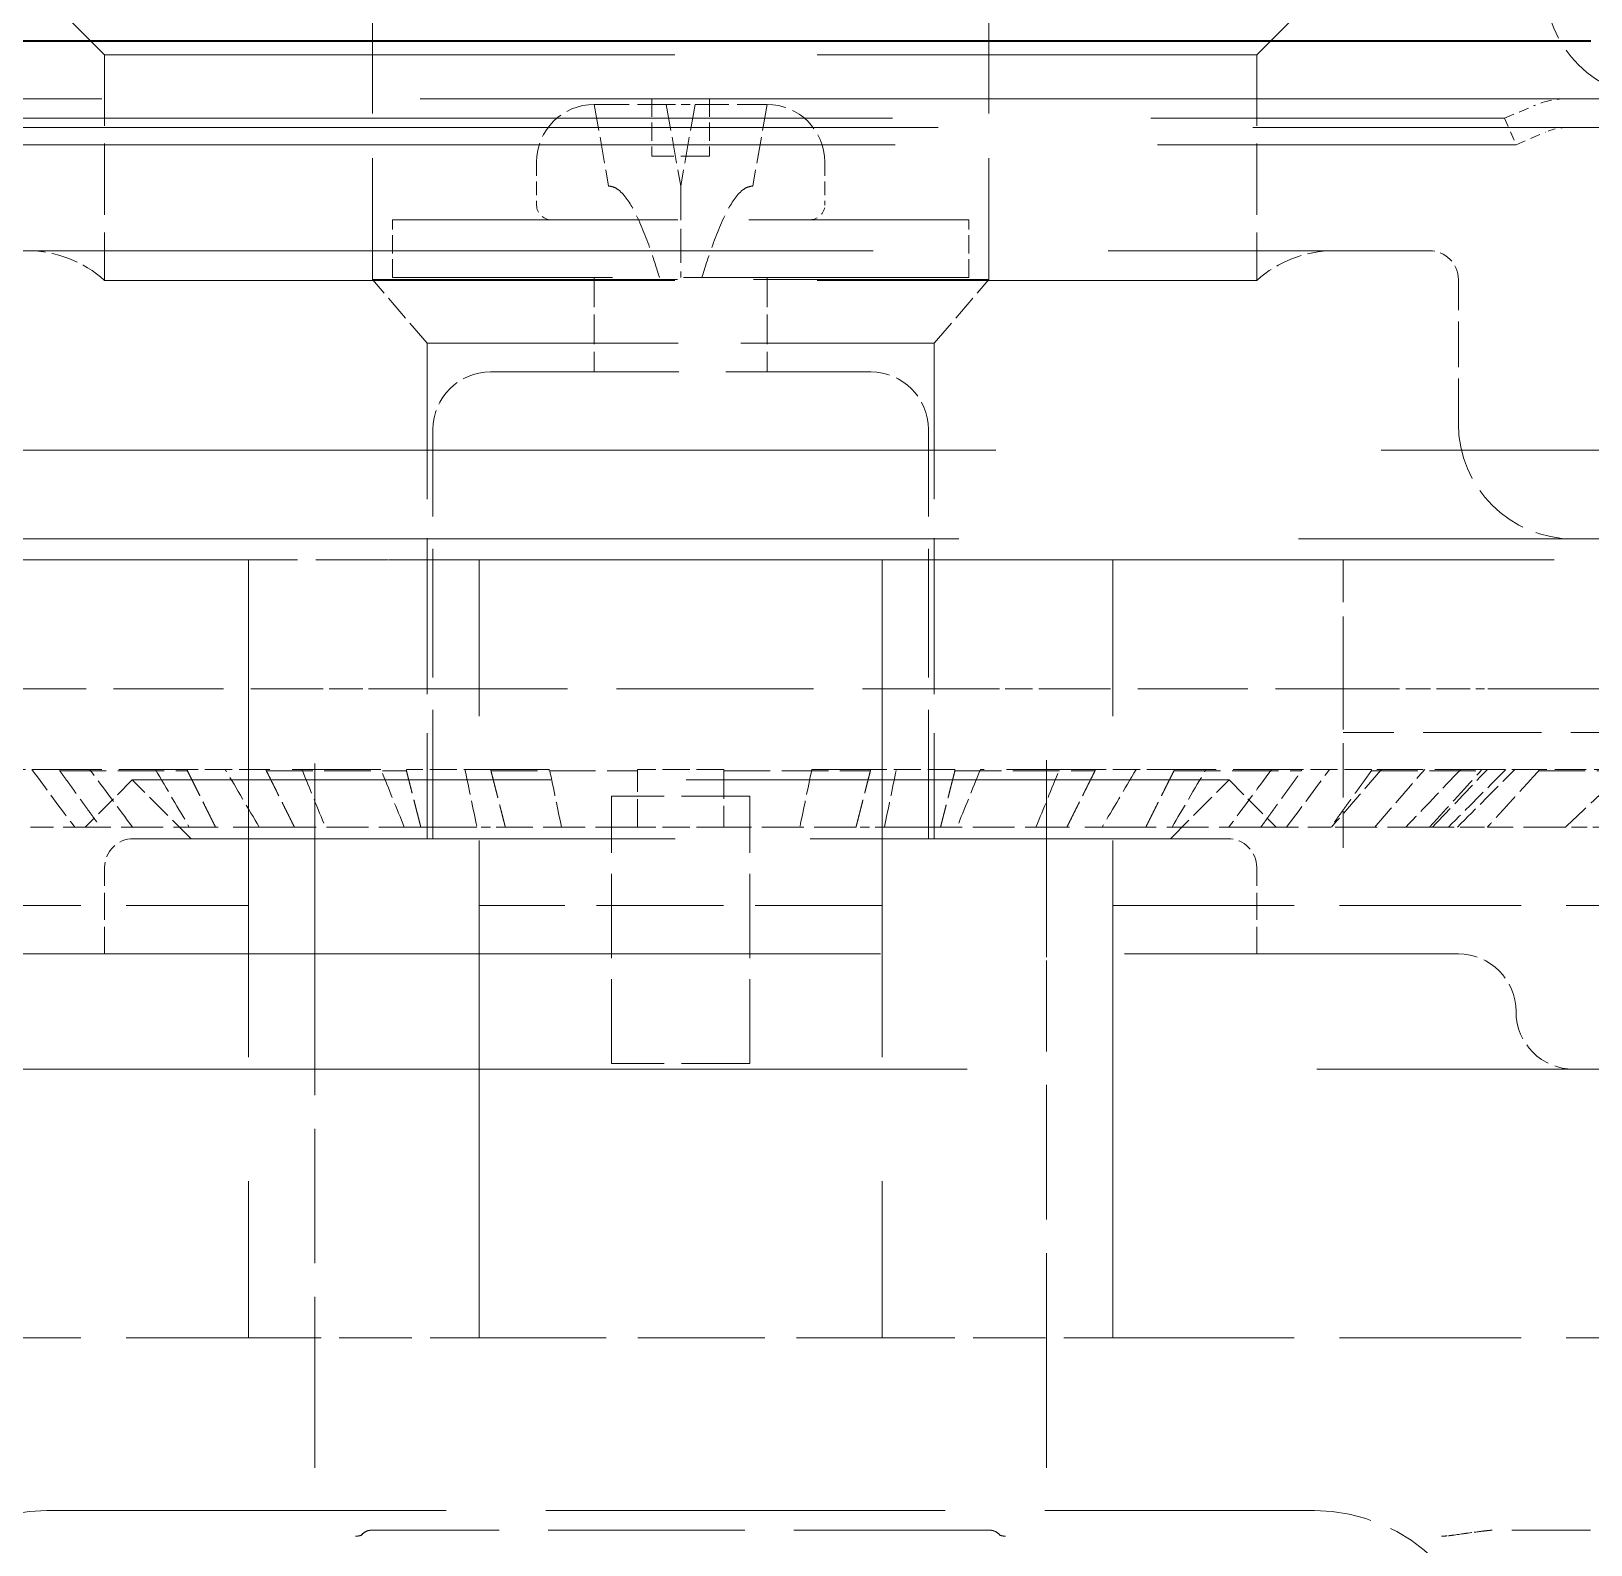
# Model space of a CAD drawing. Header units: millimetres. Extents: x 0 to 51860, y 0 to 5940.
# Drawn here: x 5316.89 to 5343.96, y 1755.65 to 1781.92 of the extents above; entities that cross this region are included whole.
import ezdxf

# ---------------------------------------------------------------- set-up
doc = ezdxf.new("R2010")
doc.units = ezdxf.units.MM
doc.header["$LTSCALE"] = 10
doc.linetypes.add('DASHED', pattern=[0.2067, 0.1654, -0.0413])
doc.layers.add('가려진 것(ISO)', color=2, linetype='DASHED', lineweight=18)
doc.layers.add('가시적인 것(ISO)', color=3, linetype='Continuous', lineweight=40)

msp = doc.modelspace()

# ---------------------------------------------------------------- linework, layer by layer
at = {"layer": '가려진 것(ISO)', "ltscale": 1.88555}
for p, q in [((5322.8112, 1787.5063), (5322.8112, 1777.6063)), ((5333.5112, 1787.5063), (5333.5112, 1777.6063))]:
    msp.add_line(p, q, dxfattribs=at)
at = {"layer": '가려진 것(ISO)', "ltscale": 0.673312}
for p, q in [((5318.1612, 1781.5063), (5315.6612, 1784.0063)), ((5338.1612, 1781.5063), (5340.6612, 1784.0063))]:
    msp.add_line(p, q, dxfattribs=at)
at = {"layer": '가려진 것(ISO)', "ltscale": 5.983681}
for p, q in [((5318.1612, 1781.5063), (5338.1612, 1781.5063)), ((5318.1612, 1777.5928), (5338.1612, 1777.5928))]:
    msp.add_line(p, q, dxfattribs=at)
at = {"layer": '가려진 것(ISO)', "ltscale": 0.745298}
for p, q in [((5318.1612, 1781.5063), (5318.1612, 1777.5928)), ((5338.1612, 1781.5063), (5338.1612, 1777.5928))]:
    msp.add_line(p, q, dxfattribs=at)
at = {"layer": '가려진 것(ISO)', "ltscale": 13.374947}
msp.add_line((5345.7612, 1780.7463), (5310.5612, 1780.7463), dxfattribs=at)
at = {"layer": '가려진 것(ISO)', "ltscale": 0.27818}
for p, q in [((5326.6612, 1780.6461), (5326.9112, 1779.2285)), ((5327.9112, 1780.6461), (5328.1612, 1779.2285)), ((5328.4111, 1780.6461), (5328.1612, 1779.2285)), ((5329.6611, 1780.6461), (5329.4112, 1779.2285))]:
    msp.add_line(p, q, dxfattribs=at)
at = {"layer": '가려진 것(ISO)', "ltscale": 0.353002}
for p, q in [((5326.6822, 1780.6463), (5327.9112, 1780.6463)), ((5328.4112, 1780.6463), (5329.6402, 1780.6463))]:
    msp.add_line(p, q, dxfattribs=at)
at = {"layer": '가려진 것(ISO)', "ltscale": 0.19037}
for p, q in [((5327.6612, 1780.7463), (5327.6612, 1779.7463)), ((5328.6612, 1780.7463), (5328.6612, 1779.7463)), ((5323.1612, 1777.6463), (5323.1612, 1778.6463)), ((5333.1612, 1777.6463), (5333.1612, 1778.6463))]:
    msp.add_line(p, q, dxfattribs=at)
at = {"layer": '가려진 것(ISO)', "ltscale": 0.003889}
for p, q in [((5327.9112, 1780.6463), (5327.9112, 1780.6461)), ((5328.4111, 1780.6461), (5328.4112, 1780.6463))]:
    msp.add_line(p, q, dxfattribs=at)
at = {"layer": '가려진 것(ISO)', "ltscale": 0.105862}
for p, q in [((5342.4642, 1780.4058), (5342.9756, 1780.625)), ((5342.6612, 1779.9463), (5343.1725, 1780.1654))]:
    msp.add_line(p, q, dxfattribs=at)
at = {"layer": '가려진 것(ISO)', "ltscale": 10.869455}
msp.add_line((5313.8581, 1780.4058), (5342.4642, 1780.4058), dxfattribs=at)
at = {"layer": '가려진 것(ISO)', "ltscale": 0.095135}
msp.add_line((5342.4642, 1780.4058), (5342.6612, 1779.9463), dxfattribs=at)
at = {"layer": '가려진 것(ISO)', "ltscale": 13.222959}
msp.add_line((5310.7612, 1780.2463), (5345.5612, 1780.2463), dxfattribs=at)
at = {"layer": '가려진 것(ISO)', "ltscale": 11.019133}
msp.add_line((5313.6612, 1779.9463), (5342.6612, 1779.9463), dxfattribs=at)
at = {"layer": '가려진 것(ISO)', "ltscale": 0.142752}
for p, q in [((5325.6612, 1779.6463), (5325.6612, 1778.8963)), ((5330.6612, 1779.6463), (5330.6612, 1778.8963))]:
    msp.add_line(p, q, dxfattribs=at)
at = {"layer": '가려진 것(ISO)', "ltscale": 0.299089}
msp.add_line((5328.6612, 1779.7463), (5327.6612, 1779.7463), dxfattribs=at)
at = {"layer": '가려진 것(ISO)', "ltscale": 2.991791}
for p, q in [((5323.1612, 1778.6463), (5333.1612, 1778.6463)), ((5333.1612, 1777.6463), (5323.1612, 1777.6463))]:
    msp.add_line(p, q, dxfattribs=at)
at = {"layer": '가려진 것(ISO)', "ltscale": 9.879222}
msp.add_line((5315.1612, 1778.1063), (5341.1612, 1778.1063), dxfattribs=at)
at = {"layer": '가려진 것(ISO)', "ltscale": 3.201223}
msp.add_line((5322.8112, 1777.6063), (5333.5112, 1777.6063), dxfattribs=at)
at = {"layer": '가려진 것(ISO)', "ltscale": 0.276737}
for p, q in [((5323.7612, 1776.5063), (5322.8112, 1777.6063)), ((5332.5612, 1776.5063), (5333.5112, 1777.6063))]:
    msp.add_line(p, q, dxfattribs=at)
at = {"layer": '가려진 것(ISO)', "ltscale": 0.31227}
for p, q in [((5326.6612, 1777.6463), (5326.6612, 1776.0063)), ((5329.6612, 1777.6463), (5329.6612, 1776.0063))]:
    msp.add_line(p, q, dxfattribs=at)
at = {"layer": '가려진 것(ISO)', "ltscale": 0.476074}
msp.add_line((5341.6612, 1775.1063), (5341.6612, 1777.6063), dxfattribs=at)
at = {"layer": '가려진 것(ISO)', "ltscale": 2.632764}
msp.add_line((5323.7612, 1776.5063), (5332.5612, 1776.5063), dxfattribs=at)
at = {"layer": '가려진 것(ISO)', "ltscale": 1.637939}
for p, q in [((5323.7612, 1776.5063), (5323.7612, 1767.9063)), ((5332.5612, 1776.5063), (5332.5612, 1767.9063))]:
    msp.add_line(p, q, dxfattribs=at)
at = {"layer": '가려진 것(ISO)', "ltscale": 1.974548}
msp.add_line((5324.8612, 1776.0063), (5331.4612, 1776.0063), dxfattribs=at)
at = {"layer": '가려진 것(ISO)', "ltscale": 1.352235}
for p, q in [((5323.8612, 1767.9063), (5323.8612, 1775.0063)), ((5332.4612, 1767.9063), (5332.4612, 1775.0063))]:
    msp.add_line(p, q, dxfattribs=at)
at = {"layer": '가려진 것(ISO)', "ltscale": 16.186726}
msp.add_line((5306.8612, 1774.6463), (5349.4612, 1774.6463), dxfattribs=at)
at = {"layer": '가려진 것(ISO)', "ltscale": 14.277062}
msp.add_line((5309.3741, 1773.1063), (5346.9483, 1773.1063), dxfattribs=at)
at = {"layer": '가려진 것(ISO)', "ltscale": 4.450489}
msp.add_line((5339.6612, 1772.7463), (5316.6612, 1772.7463), dxfattribs=at)
at = {"layer": '가려진 것(ISO)'}
for p, q in [((5320.6612, 1772.7463), (5320.6612, 1772.7462)), ((5335.6612, 1772.7462), (5335.6612, 1772.7463)), ((5340.3927, 1770.5063), (5340.3926, 1770.5063))]:
    msp.add_line(p, q, dxfattribs=at)
at = {"layer": '가려진 것(ISO)', "ltscale": 5.217004}
for p, q in [((5320.6612, 1772.7462), (5320.6612, 1759.2463)), ((5324.6612, 1759.2463), (5324.6612, 1772.7462)), ((5331.6612, 1772.7462), (5331.6612, 1759.2463)), ((5335.6612, 1759.2463), (5335.6612, 1772.7462))]:
    msp.add_line(p, q, dxfattribs=at)
at = {"layer": '가려진 것(ISO)', "ltscale": 0.761779}
for p, q in [((5324.6612, 1772.7462), (5320.6612, 1772.7462)), ((5335.6612, 1772.7462), (5331.6612, 1772.7462)), ((5320.6612, 1759.2463), (5324.6612, 1759.2463)), ((5331.6612, 1759.2463), (5335.6612, 1759.2463))]:
    msp.add_line(p, q, dxfattribs=at)
at = {"layer": '가려진 것(ISO)', "ltscale": 1.948297}
for p, q in [((5324.6612, 1772.7463), (5324.6612, 1772.7462)), ((5331.6612, 1772.7462), (5331.6612, 1772.7463))]:
    msp.add_line(p, q, dxfattribs=at)
at = {"layer": '가려진 것(ISO)', "ltscale": 1.333188}
for p, q in [((5331.6612, 1772.7462), (5324.6612, 1772.7462)), ((5331.6612, 1766.7463), (5324.6612, 1766.7463)), ((5324.6612, 1759.2463), (5331.6612, 1759.2463))]:
    msp.add_line(p, q, dxfattribs=at)
at = {"layer": '가려진 것(ISO)', "ltscale": 5.967738}
msp.add_line((5355.6612, 1772.7463), (5339.6612, 1772.7463), dxfattribs=at)
at = {"layer": '가려진 것(ISO)', "ltscale": 0.571309}
msp.add_line((5339.6612, 1770.7463), (5339.6612, 1767.7463), dxfattribs=at)
at = {"layer": '가려진 것(ISO)', "ltscale": 1.154121}
msp.add_line((5315.9297, 1770.5063), (5321.5145, 1770.5063), dxfattribs=at)
at = {"layer": '가려진 것(ISO)', "ltscale": 0.09087}
for p, q in [((5322.4908, 1770.5063), (5322.7773, 1770.5063)), ((5333.5451, 1770.5063), (5333.8315, 1770.5063)), ((5341.7137, 1770.5063), (5342.1717, 1770.5063))]:
    msp.add_line(p, q, dxfattribs=at)
at = {"layer": '가려진 것(ISO)', "ltscale": 2.066075}
for p, q in [((5322.7773, 1770.5063), (5333.5451, 1770.5063)), ((5342.1717, 1770.5063), (5349.7857, 1770.5063))]:
    msp.add_line(p, q, dxfattribs=at)
at = {"layer": '가려진 것(ISO)', "ltscale": 1.154122}
msp.add_line((5340.3926, 1770.5063), (5334.8079, 1770.5063), dxfattribs=at)
at = {"layer": '가려진 것(ISO)', "ltscale": 1.238553}
msp.add_line((5345.6612, 1769.7463), (5339.6612, 1769.7463), dxfattribs=at)
at = {"layer": '가려진 것(ISO)', "ltscale": 2.067153}
for p, q in [((5321.8112, 1765.7923), (5321.8112, 1769.2695)), ((5334.5112, 1769.2695), (5334.5112, 1765.7923))]:
    msp.add_line(p, q, dxfattribs=at)
at = {"layer": '가려진 것(ISO)', "ltscale": 0.285676}
for p, q in [((5317.3812, 1769.1063), (5316.1676, 1769.1063)), ((5320.9669, 1769.1063), (5319.5966, 1769.1063)), ((5324.8671, 1769.1063), (5323.3998, 1769.1063)), ((5328.9112, 1769.1063), (5327.4112, 1769.1063)), ((5332.9225, 1769.1063), (5331.4553, 1769.1063)), ((5336.7258, 1769.1063), (5335.3555, 1769.1063)), ((5340.1547, 1769.1063), (5338.9412, 1769.1063)), ((5343.0595, 1769.1063), (5342.0558, 1769.1063))]:
    msp.add_line(p, q, dxfattribs=at)
at = {"layer": '가려진 것(ISO)', "ltscale": 0.717797}
for p, q in [((5319.5966, 1769.1063), (5317.3812, 1769.1063)), ((5338.9412, 1769.1063), (5336.7258, 1769.1063))]:
    msp.add_line(p, q, dxfattribs=at)
at = {"layer": '가려진 것(ISO)', "ltscale": 0.487378}
for p, q in [((5317.383, 1769.0858), (5319.5979, 1769.0858)), ((5320.9682, 1769.0858), (5323.4005, 1769.0858)), ((5324.8677, 1769.0858), (5327.4112, 1769.0858)), ((5328.9112, 1769.0858), (5331.4547, 1769.0858)), ((5332.9219, 1769.0858), (5335.3542, 1769.0858)), ((5336.7245, 1769.0858), (5338.9394, 1769.0858)), ((5340.1529, 1769.0858), (5342.0535, 1769.0858)), ((5343.0572, 1769.0858), (5344.5604, 1769.0858))]:
    msp.add_line(p, q, dxfattribs=at)
at = {"layer": '가려진 것(ISO)', "ltscale": 0.22051}
for p, q in [((5318.6422, 1768.9253), (5317.8232, 1768.1063)), ((5337.6802, 1768.9253), (5338.4992, 1768.1063))]:
    msp.add_line(p, q, dxfattribs=at)
at = {"layer": '가려진 것(ISO)', "ltscale": 5.695861}
msp.add_line((5337.6802, 1768.9253), (5318.6422, 1768.9253), dxfattribs=at)
at = {"layer": '가려진 것(ISO)', "ltscale": 0.274383}
for p, q in [((5319.6612, 1767.9063), (5318.6422, 1768.9253)), ((5336.6612, 1767.9063), (5337.6802, 1768.9253))]:
    msp.add_line(p, q, dxfattribs=at)
at = {"layer": '가려진 것(ISO)', "ltscale": 0.931631}
for p, q in [((5322.9566, 1769.1063), (5320.9669, 1769.1063)), ((5325.8841, 1769.1063), (5324.8671, 1769.1063)), ((5331.4553, 1769.1063), (5330.4383, 1769.1063)), ((5335.3555, 1769.1063), (5333.3658, 1769.1063))]:
    msp.add_line(p, q, dxfattribs=at)
at = {"layer": '가려진 것(ISO)', "ltscale": 0.003843}
for p, q in [((5327.4112, 1769.1063), (5327.4112, 1769.0858)), ((5328.9112, 1769.0858), (5328.9112, 1769.1063))]:
    msp.add_line(p, q, dxfattribs=at)
at = {"layer": '가려진 것(ISO)', "ltscale": 0.487148}
msp.add_line((5342.0558, 1769.1063), (5340.1547, 1769.1063), dxfattribs=at)
at = {"layer": '가려진 것(ISO)', "ltscale": 0.330603}
msp.add_line((5344.5631, 1769.1063), (5343.0595, 1769.1063), dxfattribs=at)
at = {"layer": '가려진 것(ISO)', "ltscale": 0.717954}
for p, q in [((5329.3612, 1768.6463), (5326.9612, 1768.6463)), ((5329.3612, 1764.0063), (5326.9612, 1764.0063))]:
    msp.add_line(p, q, dxfattribs=at)
at = {"layer": '가려진 것(ISO)', "ltscale": 0.883679}
for p, q in [((5326.9612, 1764.0063), (5326.9612, 1768.6463)), ((5329.3612, 1764.0063), (5329.3612, 1768.6463))]:
    msp.add_line(p, q, dxfattribs=at)
at = {"layer": '가려진 것(ISO)', "ltscale": 0.393138}
for p, q in [((5318.0897, 1768.1063), (5316.8761, 1768.1063)), ((5338.2327, 1768.1063), (5339.4462, 1768.1063))]:
    msp.add_line(p, q, dxfattribs=at)
at = {"layer": '가려진 것(ISO)', "ltscale": 0.439447}
for p, q in [((5320.0868, 1768.1063), (5318.0897, 1768.1063)), ((5323.6504, 1768.1063), (5321.4572, 1768.1063)), ((5327.4112, 1768.1063), (5325.1177, 1768.1063)), ((5331.2047, 1768.1063), (5328.9112, 1768.1063)), ((5334.8652, 1768.1063), (5332.6719, 1768.1063)), ((5338.2327, 1768.1063), (5336.2355, 1768.1063)), ((5341.16, 1768.1063), (5339.4462, 1768.1063)), ((5343.5193, 1768.1063), (5342.1637, 1768.1063))]:
    msp.add_line(p, q, dxfattribs=at)
at = {"layer": '가려진 것(ISO)', "ltscale": 5.684492}
msp.add_line((5318.6612, 1767.9063), (5337.6612, 1767.9063), dxfattribs=at)
at = {"layer": '가려진 것(ISO)', "ltscale": 0.641603}
for p, q in [((5321.4572, 1768.1063), (5320.0868, 1768.1063)), ((5336.2355, 1768.1063), (5334.8652, 1768.1063))]:
    msp.add_line(p, q, dxfattribs=at)
at = {"layer": '가려진 것(ISO)', "ltscale": 0.89279}
for p, q in [((5324.6251, 1768.1063), (5323.6504, 1768.1063)), ((5332.6719, 1768.1063), (5331.6973, 1768.1063))]:
    msp.add_line(p, q, dxfattribs=at)
at = {"layer": '가려진 것(ISO)', "ltscale": 0.096642}
for p, q in [((5325.1177, 1768.1063), (5324.6251, 1768.1063)), ((5331.6973, 1768.1063), (5331.2047, 1768.1063))]:
    msp.add_line(p, q, dxfattribs=at)
at = {"layer": '가려진 것(ISO)', "ltscale": 0.285752}
msp.add_line((5328.9112, 1768.1063), (5327.4112, 1768.1063), dxfattribs=at)
at = {"layer": '가려진 것(ISO)', "ltscale": 0.257149}
msp.add_line((5341.16, 1768.1063), (5342.1637, 1768.1063), dxfattribs=at)
at = {"layer": '가려진 것(ISO)', "ltscale": 0.164852}
msp.add_line((5344.2693, 1768.1063), (5343.5193, 1768.1063), dxfattribs=at)
at = {"layer": '가려진 것(ISO)', "ltscale": 0.285604}
for p, q in [((5318.1612, 1765.9063), (5318.1612, 1767.4063)), ((5338.1612, 1765.9063), (5338.1612, 1767.4063))]:
    msp.add_line(p, q, dxfattribs=at)
at = {"layer": '가려진 것(ISO)', "ltscale": 1.904597}
for p, q in [((5310.6612, 1766.7463), (5320.6612, 1766.7463)), ((5335.6612, 1766.7463), (5345.6612, 1766.7463)), ((5310.6612, 1759.2463), (5320.6612, 1759.2463)), ((5335.6612, 1759.2463), (5345.6612, 1759.2463))]:
    msp.add_line(p, q, dxfattribs=at)
at = {"layer": '가려진 것(ISO)', "ltscale": 10.259192}
msp.add_line((5314.6612, 1765.9063), (5341.6612, 1765.9063), dxfattribs=at)
at = {"layer": '가려진 것(ISO)', "ltscale": 1.412042}
for p, q in [((5321.8112, 1765.7923), (5321.8112, 1758.3783)), ((5334.5112, 1758.3783), (5334.5112, 1765.7923))]:
    msp.add_line(p, q, dxfattribs=at)
at = {"layer": '가려진 것(ISO)', "ltscale": 14.704843}
msp.add_line((5308.8112, 1763.9063), (5347.5112, 1763.9063), dxfattribs=at)
at = {"layer": '가려진 것(ISO)', "ltscale": 1.976028}
for p, q in [((5321.8112, 1756.9875), (5321.8112, 1758.3783)), ((5334.5112, 1758.3783), (5334.5112, 1756.9875))]:
    msp.add_line(p, q, dxfattribs=at)
at = {"layer": '가려진 것(ISO)', "ltscale": 4.190233}
msp.add_line((5317.1612, 1756.2463), (5339.1612, 1756.2463), dxfattribs=at)
at = {"layer": '가려진 것(ISO)', "ltscale": 2.063787}
msp.add_line((5333.5395, 1755.9063), (5322.7829, 1755.9063), dxfattribs=at)
at = {"layer": '가려진 것(ISO)', "ltscale": 0.826315}
msp.add_line((5345.6612, 1755.9063), (5342.2369, 1755.9063), dxfattribs=at)
at = {"layer": '가려진 것(ISO)', "ltscale": 0.598278}
for centre in [(5345.1612, 1782.7463), (5343.6612, 1775.1063)]:
    msp.add_arc(centre, 2, 180, 270, dxfattribs=at)
at = {"layer": '가려진 것(ISO)', "ltscale": 0.299089}
for centre, start, end in [((5326.6612, 1779.6463), 90, 180), ((5329.6612, 1779.6463), 0, 90), ((5324.8612, 1775.0063), 90, 180), ((5331.4612, 1775.0063), 0, 90), ((5341.6612, 1764.9063), 0, 90), ((5343.6612, 1764.9063), 180, 270)]:
    msp.add_arc(centre, 1, start, end, dxfattribs=at)
at = {"layer": '가려진 것(ISO)', "ltscale": 0.115579}
msp.add_arc((5343.5664, 1779.2463), 1.5, 90, 113.19859, dxfattribs=at)
at = {"layer": '가려진 것(ISO)', "ltscale": 0.07702}
msp.add_arc((5343.5664, 1779.2463), 1, 90, 113.19859, dxfattribs=at)
at = {"layer": '가려진 것(ISO)', "ltscale": 0.074697}
for centre, start, end in [((5325.9112, 1778.8963), 180, 270), ((5330.4112, 1778.8963), 270, 0)]:
    msp.add_arc(centre, 0.25, start, end, dxfattribs=at)
at = {"layer": '가려진 것(ISO)', "ltscale": 0.279076}
for centre, start, end in [((5316.8232, 1776.1063), 48.01007, 90), ((5339.4992, 1776.1063), 90, 131.98993)]:
    msp.add_arc(centre, 2, start, end, dxfattribs=at)
at = {"layer": '가려진 것(ISO)', "ltscale": 0.149495}
for centre, start, end in [((5341.1612, 1777.6063), 0, 90), ((5318.6612, 1767.4063), 90, 180), ((5337.6612, 1767.4063), 0, 90)]:
    msp.add_arc(centre, 0.5, start, end, dxfattribs=at)
at = {"layer": '가려진 것(ISO)', "ltscale": 0.897467}
for centre, start, end in [((5317.1612, 1753.2463), 90, 180), ((5339.1612, 1753.2463), 0, 90)]:
    msp.add_arc(centre, 3, start, end, dxfattribs=at)
at = {"layer": '가려진 것(ISO)', "ltscale": 0.003889}
for centre, major_axis, start_param, end_param in [((5326.6822, 1779.6482), (-1.0135, 0), 4.712392, 4.7330579), ((5326.6822, 1779.6482), (1.0134, 0), 1.5707992, 1.5914654), ((5329.6402, 1779.6482), (-1.0134, 0), 4.6917199, 4.7123862)]:
    msp.add_ellipse(centre, major_axis=major_axis, ratio=0.9848078, start_param=start_param, end_param=end_param, dxfattribs=at)
at = {"layer": '가려진 것(ISO)', "ltscale": 0.003843}
for centre, major_axis, ratio, start_param, end_param in [((5323.1883, 1770.6063), (0, -9.9929), 0.5877853, 4.8630684, 4.8651401), ((5323.615, 1770.6063), (0, 9.9929), 0.4067366, 1.7214757, 1.7235475), ((5324.9853, 1770.6063), (0, -9.9929), 0.4067366, 4.8630684, 4.8651401), ((5325.4539, 1770.6063), (0, 9.9929), 0.2079117, 1.7214757, 1.7235475), ((5326.9212, 1770.6063), (0, -9.9929), 0.2079117, 4.8630684, 4.8651401), ((5329.4012, 1770.6063), (0, 9.9929), 0.2079117, 4.5596378, 4.5617096), ((5330.8684, 1770.6063), (0, -9.9929), 0.2079117, 1.4180452, 1.4201169), ((5331.3371, 1770.6063), (0, 9.9929), 0.4067366, 4.5596378, 4.5617096), ((5332.7074, 1770.6063), (0, -9.9929), 0.4067366, 1.4180452, 1.4201169), ((5333.1341, 1770.6063), (0, 9.9929), 0.5877852, 4.5596378, 4.5617096), ((5334.3476, 1770.6063), (0, -9.9929), 0.5877853, 1.4180452, 1.4201169), ((5334.7138, 1770.6063), (0, 9.9929), 0.7431448, 4.5596378, 4.5617096), ((5335.7175, 1770.6063), (0, -9.9929), 0.7431448, 1.4180452, 1.420117)]:
    msp.add_ellipse(centre, major_axis=major_axis, ratio=ratio, start_param=start_param, end_param=end_param, dxfattribs=at)
at = {"layer": '가려진 것(ISO)', "ltscale": 0.09512}
for points, knots in [([(5326.6612, 1780.6461), (5326.6612, 1780.6463), (5326.6612, 1780.6463), (5326.6612, 1780.6463), (5326.6612, 1780.6463), (5326.6612, 1780.6463), (5326.6612, 1780.6461)], [0.978971763, 0.978971763, 0.978971763, 0.978971763, 1.003208211, 1.003208211, 1.003208211, 1.02744466, 1.02744466, 1.02744466, 1.02744466]), ([(5327.9112, 1780.6461), (5327.9968, 1780.6463), (5328.0806, 1780.6463), (5328.1612, 1780.6463), (5328.2418, 1780.6463), (5328.3256, 1780.6463), (5328.4111, 1780.6461)], [-0.024177229, -0.024177229, -0.024177229, -0.024177229, 0, 0, 0, 0.024177229, 0.024177229, 0.024177229, 0.024177229]), ([(5329.6611, 1780.6461), (5329.6612, 1780.6463), (5329.6612, 1780.6463), (5329.6612, 1780.6463), (5329.6612, 1780.6463), (5329.6612, 1780.6463), (5329.6611, 1780.6461)], [0.978971763, 0.978971763, 0.978971763, 0.978971763, 1.003208211, 1.003208211, 1.003208211, 1.02744466, 1.02744466, 1.02744466, 1.02744466])]:
    msp.add_open_spline(points, degree=3, knots=knots, dxfattribs=at)
at = {"layer": '가려진 것(ISO)', "ltscale": 0.357653}
for points, knots in [([(5326.9112, 1779.2285), (5326.941, 1779.2285), (5326.9725, 1779.2219), (5327.0316, 1779.1976), (5327.0592, 1779.1801), (5327.1957, 1779.0749), (5327.284, 1778.9285), (5327.4672, 1778.5837), (5327.5549, 1778.3539), (5327.6917, 1777.9643), (5327.7429, 1777.8061), (5327.7917, 1777.6463)], [1.25079111, 1.25079111, 1.25079111, 1.25079111, 1.25972982, 1.25972982, 1.26866854, 1.26866854, 1.31142033, 1.31142033, 1.38580545, 1.38580545, 1.43560218, 1.43560218, 1.43560218, 1.43560218]), ([(5328.1612, 1779.2285), (5328.1612, 1779.2258), (5328.1612, 1779.2219), (5328.1612, 1779.1976), (5328.1612, 1779.1801), (5328.1612, 1779.0749), (5328.1612, 1778.9285), (5328.1612, 1778.5837), (5328.1612, 1778.3539), (5328.1612, 1777.9644), (5328.1612, 1777.8062), (5328.1612, 1777.6463)], [-1.25062941, -1.25062941, -1.25062941, -1.25062941, -1.24169084, -1.24169084, -1.23275226, -1.23275226, -1.19000184, -1.19000184, -1.11562673, -1.11562673, -1.0658185, -1.0658185, -1.0658185, -1.0658185]), ([(5329.4112, 1779.2285), (5329.3814, 1779.2285), (5329.3499, 1779.2219), (5329.2908, 1779.1976), (5329.2631, 1779.1801), (5329.1267, 1779.0749), (5329.0384, 1778.9285), (5328.8551, 1778.5837), (5328.7675, 1778.3539), (5328.6307, 1777.9643), (5328.5795, 1777.8061), (5328.5307, 1777.6463)], [-1.25079111, -1.25079111, -1.25079111, -1.25079111, -1.2418524, -1.2418524, -1.23291368, -1.23291368, -1.19016189, -1.19016189, -1.11577677, -1.11577677, -1.06598004, -1.06598004, -1.06598004, -1.06598004])]:
    msp.add_open_spline(points, degree=3, knots=knots, dxfattribs=at)
at = {"layer": '가려진 것(ISO)', "ltscale": 0.612025}
msp.add_open_spline([(5339.6612, 1770.7463), (5339.6612, 1770.9896), (5339.6612, 1771.2756), (5339.6612, 1771.7286), (5339.6612, 1771.9742), (5339.6612, 1772.3263), (5339.6612, 1772.4929), (5339.6612, 1772.6869), (5339.6612, 1772.7225), (5339.6612, 1772.7463)], degree=3, knots=[0, 0, 0, 0, 0.0729951, 0.0729951, 0.1476277, 0.1476277, 0.22439665, 0.22439665, 0.30318269, 0.30318269, 0.30318269, 0.30318269], dxfattribs=at)
at = {"layer": '가려진 것(ISO)', "ltscale": 0.25981}
for points, knots in [([(5322.4908, 1770.5063), (5322.4792, 1770.5063), (5322.4665, 1770.5063), (5322.4271, 1770.5063), (5322.3979, 1770.5063), (5322.3446, 1770.5063), (5322.3228, 1770.5063), (5322.2765, 1770.5063), (5322.2521, 1770.5063), (5322.1882, 1770.5063), (5322.147, 1770.5063), (5322.0816, 1770.5063), (5322.0592, 1770.5063), (5321.9998, 1770.5063), (5321.9619, 1770.5063), (5321.8792, 1770.5063), (5321.8342, 1770.5063), (5321.7349, 1770.5063), (5321.6804, 1770.5063), (5321.5887, 1770.5063), (5321.5516, 1770.5063), (5321.5145, 1770.5063)], [0, 0, 0, 0, 0.0981757, 0.0981757, 0.2813928, 0.2813928, 0.3959035, 0.3959035, 0.5104143, 0.5104143, 0.6805524, 0.6805524, 0.7656214, 0.7656214, 0.9017319, 0.9017319, 1.056006, 1.056006, 1.2381574, 1.2381574, 1.3611042, 1.3611042, 1.3611042, 1.3611042]), ([(5334.8079, 1770.5063), (5334.7737, 1770.5063), (5334.7396, 1770.5063), (5334.7055, 1770.5063), (5334.6429, 1770.5063), (5334.5805, 1770.5063), (5334.5192, 1770.5063), (5334.4636, 1770.5063), (5334.4088, 1770.5063), (5334.356, 1770.5063), (5334.3084, 1770.5063), (5334.2625, 1770.5063), (5334.219, 1770.5063), (5334.1972, 1770.5063), (5334.176, 1770.5063), (5334.1554, 1770.5063), (5334.1226, 1770.5063), (5334.0916, 1770.5063), (5334.0624, 1770.5063), (5334.0269, 1770.5063), (5333.994, 1770.5063), (5333.9639, 1770.5063), (5333.9185, 1770.5063), (5333.8796, 1770.5063), (5333.8475, 1770.5063), (5333.842, 1770.5063), (5333.8367, 1770.5063), (5333.8315, 1770.5063)], [-0.0031874, -0.0031874, -0.0031874, -0.0031874, 0.1100315, 0.1100315, 0.1100315, 0.3183096, 0.3183096, 0.3183096, 0.5072257, 0.5072257, 0.5072257, 0.6773634, 0.6773634, 0.6773634, 0.7624323, 0.7624323, 0.7624323, 0.8985424, 0.8985424, 0.8985424, 1.0641227, 1.0641227, 1.0641227, 1.3147019, 1.3147019, 1.3147019, 1.3579142, 1.3579142, 1.3579142, 1.3579142])]:
    msp.add_open_spline(points, degree=3, knots=knots, dxfattribs=at)
at = {"layer": '가려진 것(ISO)'}
msp.add_open_spline([(5340.3926, 1770.5063), (5340.3926, 1770.5063), (5340.3927, 1770.5063), (5340.3927, 1770.5063)], degree=3, dxfattribs=at)
at = {"layer": '가려진 것(ISO)', "ltscale": 0.259809}
msp.add_open_spline([(5341.7137, 1770.5063), (5341.6971, 1770.5063), (5341.6804, 1770.5063), (5341.5944, 1770.5063), (5341.5227, 1770.5063), (5341.3735, 1770.5063), (5341.296, 1770.5063), (5341.1617, 1770.5063), (5341.1046, 1770.5063), (5341.0196, 1770.5063), (5340.9913, 1770.5063), (5340.9183, 1770.5063), (5340.8738, 1770.5063), (5340.7788, 1770.5063), (5340.7285, 1770.5063), (5340.6196, 1770.5063), (5340.5611, 1770.5063), (5340.466, 1770.5063), (5340.4293, 1770.5063), (5340.3926, 1770.5063)], degree=3, knots=[0, 0, 0, 0, 0.0545741, 0.0545741, 0.2774166, 0.2774166, 0.5104144, 0.5104144, 0.6805526, 0.6805526, 0.7656216, 0.7656216, 0.9017321, 0.9017321, 1.0586849, 1.0586849, 1.244083, 1.244083, 1.3611011, 1.3611011, 1.3611011, 1.3611011], dxfattribs=at)
at = {"layer": '가려진 것(ISO)', "ltscale": 0.269459}
for points in [[(5316.8982, 1769.1063), (5317.1553, 1768.7608), (5317.403, 1768.4279), (5317.6424, 1768.1063)], [(5318.6461, 1768.1063), (5318.4067, 1768.4279), (5318.159, 1768.7608), (5317.9019, 1769.1063)], [(5319.0429, 1769.1063), (5319.2463, 1768.7608), (5319.4423, 1768.4279), (5319.6316, 1768.1063)], [(5320.8451, 1768.1063), (5320.6558, 1768.4279), (5320.4598, 1768.7608), (5320.2565, 1769.1063)], [(5321.5862, 1769.1063), (5321.727, 1768.7608), (5321.8626, 1768.4279), (5321.9936, 1768.1063)], [(5323.3639, 1768.1063), (5323.2329, 1768.4279), (5323.0973, 1768.7608), (5322.9566, 1769.1063)], [(5324.4169, 1769.1063), (5324.4888, 1768.7608), (5324.5581, 1768.4279), (5324.6251, 1768.1063)], [(5326.0923, 1768.1063), (5326.0254, 1768.4279), (5325.956, 1768.7608), (5325.8841, 1769.1063)], [(5330.4383, 1769.1063), (5330.3663, 1768.7608), (5330.297, 1768.4279), (5330.23, 1768.1063)], [(5331.6973, 1768.1063), (5331.7642, 1768.4279), (5331.8336, 1768.7608), (5331.9055, 1769.1063)], [(5333.3658, 1769.1063), (5333.2251, 1768.7608), (5333.0895, 1768.4279), (5332.9585, 1768.1063)], [(5334.3288, 1768.1063), (5334.4598, 1768.4279), (5334.5954, 1768.7608), (5334.7361, 1769.1063)], [(5336.0659, 1769.1063), (5335.8626, 1768.7608), (5335.6666, 1768.4279), (5335.4773, 1768.1063)], [(5336.6908, 1768.1063), (5336.8801, 1768.4279), (5337.0761, 1768.7608), (5337.2794, 1769.1063)], [(5338.4205, 1769.1063), (5338.1634, 1768.7608), (5337.9157, 1768.4279), (5337.6763, 1768.1063)], [(5338.68, 1768.1063), (5338.9194, 1768.4279), (5339.1671, 1768.7608), (5339.4242, 1769.1063)], [(5340.3267, 1769.1063), (5340.0271, 1768.7608), (5339.7384, 1768.4279), (5339.4595, 1768.1063)], [(5340.2095, 1768.1063), (5340.4884, 1768.4279), (5340.7771, 1768.7608), (5341.0767, 1769.1063)], [(5341.7013, 1769.1063), (5341.3723, 1768.7608), (5341.0552, 1768.4279), (5340.7489, 1768.1063)], [(5341.2124, 1768.1063), (5341.5187, 1768.4279), (5341.8358, 1768.7608), (5342.1648, 1769.1063)], [(5342.4841, 1769.1063), (5342.14, 1768.7608), (5341.8084, 1768.4279), (5341.4881, 1768.1063)], [(5341.6449, 1768.1063), (5341.9652, 1768.4279), (5342.2968, 1768.7608), (5342.6408, 1769.1063)]]:
    msp.add_open_spline(points, degree=3, dxfattribs=at)
at = {"layer": '가려진 것(ISO)', "ltscale": 0.295273}
for points, weights in [([(5317.383, 1769.0858), (5317.7476, 1768.5804), (5318.0897, 1768.1063)], [1.00209741085, 1.00266944101, 1.00221427853]), ([(5320.0868, 1768.1063), (5319.8502, 1768.5804), (5319.5979, 1769.0858)], [1.0022142782, 1.00266944062, 1.00209741054]), ([(5320.9682, 1769.0858), (5321.2205, 1768.5804), (5321.4572, 1768.1063)], [1.00209741038, 1.00266944041, 1.00221427803]), ([(5323.6504, 1768.1063), (5323.5295, 1768.5804), (5323.4005, 1769.0858)], [1.00221427771, 1.00266944002, 1.00209741008]), ([(5324.8677, 1769.0858), (5324.9967, 1768.5804), (5325.1177, 1768.1063)], [1.00209741066, 1.00266944076, 1.00221427832]), ([(5327.4112, 1768.1063), (5327.4112, 1768.5804), (5327.4112, 1769.0858)], [1.00221427766, 1.00266943997, 1.00209741004]), ([(5328.9112, 1769.0858), (5328.9112, 1768.5804), (5328.9112, 1768.1063)], [1.00209741016, 1.00266944013, 1.0022142778]), ([(5331.2047, 1768.1063), (5331.3257, 1768.5804), (5331.4547, 1769.0858)], [1.00221427828, 1.00266944072, 1.00209741062]), ([(5332.9219, 1769.0858), (5332.7929, 1768.5804), (5332.6719, 1768.1063)], [1.00209741054, 1.00266944061, 1.0022142782]), ([(5334.8652, 1768.1063), (5335.1019, 1768.5804), (5335.3542, 1769.0858)], [1.00221427739, 1.00266943964, 1.00209740978]), ([(5336.7245, 1769.0858), (5336.4722, 1768.5804), (5336.2355, 1768.1063)], [1.00209740981, 1.00266943967, 1.00221427741]), ([(5338.2327, 1768.1063), (5338.5747, 1768.5804), (5338.9394, 1769.0858)], [1.00221427755, 1.00266943984, 1.00209740994]), ([(5340.1529, 1769.0858), (5339.7883, 1768.5804), (5339.4462, 1768.1063)], [1.00209741038, 1.00266944041, 1.00221427803]), ([(5341.16, 1768.1063), (5341.5925, 1768.5804), (5342.0535, 1769.0858)], [1.00221427742, 1.00266943968, 1.00209740981]), ([(5343.0572, 1769.0858), (5342.5962, 1768.5804), (5342.1637, 1768.1063)], [1.00209741089, 1.00266944107, 1.00221427858]), ([(5343.5193, 1768.1063), (5344.0232, 1768.5804), (5344.5604, 1769.0858)], [1.00221427806, 1.00266944045, 1.00209741041])]:
    msp.add_rational_spline(points, weights, degree=2, dxfattribs=at)
at = {"layer": '가려진 것(ISO)', "ltscale": 0.045392}
for points, knots in [([(5322.5182, 1755.802), (5322.5332, 1755.8031), (5322.5466, 1755.8043), (5322.5586, 1755.8058), (5322.5685, 1755.807), (5322.577, 1755.8083), (5322.5843, 1755.8098), (5322.6041, 1755.8138), (5322.6145, 1755.8185), (5322.6192, 1755.8234)], [-0.0014106, -0.0014106, -0.0014106, -0.0014106, 0.05785386, 0.05785386, 0.05785386, 0.10664925, 0.10664925, 0.10664925, 0.23858536, 0.23858536, 0.23858536, 0.23858536]), ([(5333.7031, 1755.8234), (5333.7043, 1755.8222), (5333.7057, 1755.821), (5333.7076, 1755.8199), (5333.7111, 1755.8177), (5333.7161, 1755.8155), (5333.7228, 1755.8135), (5333.7306, 1755.8112), (5333.7406, 1755.8091), (5333.7536, 1755.8072), (5333.7678, 1755.8051), (5333.7845, 1755.8034), (5333.8041, 1755.802)], [0, 0, 0, 0, 0.0316505, 0.0316505, 0.0316505, 0.09250874, 0.09250874, 0.09250874, 0.1626906, 0.1626906, 0.1626906, 0.23999863, 0.23999863, 0.23999863, 0.23999863]), ([(5341.5877, 1755.8234), (5341.5783, 1755.822), (5341.5687, 1755.8207), (5341.5587, 1755.8194), (5341.5426, 1755.8173), (5341.5257, 1755.8152), (5341.508, 1755.8133), (5341.4874, 1755.811), (5341.4659, 1755.8089), (5341.4434, 1755.8071), (5341.4185, 1755.805), (5341.3943, 1755.8034), (5341.3688, 1755.802)], [0, 0, 0, 0, 0.0362496, 0.0362496, 0.0362496, 0.09506997, 0.09506997, 0.09506997, 0.16376111, 0.16376111, 0.16376111, 0.23995511, 0.23995511, 0.23995511, 0.23995511])]:
    msp.add_open_spline(points, degree=3, knots=knots, dxfattribs=at)
at = {"layer": '가려진 것(ISO)', "ltscale": 0.149782}
for points, knots in [([(5322.6192, 1755.8234), (5322.6399, 1755.8444), (5322.6661, 1755.867), (5322.708, 1755.8893), (5322.7225, 1755.8959), (5322.7457, 1755.9021), (5322.753, 1755.9037), (5322.7643, 1755.9052), (5322.768, 1755.9056), (5322.7738, 1755.906), (5322.7756, 1755.9061), (5322.7792, 1755.9062), (5322.781, 1755.9063), (5322.7829, 1755.9063)], [10.61883136, 10.61883136, 10.61883136, 10.61883136, 10.75042672, 10.75042672, 10.7991544, 10.7991544, 10.81625536, 10.81625536, 10.82256938, 10.82256938, 10.82516027, 10.82516027, 10.82748227, 10.82748227, 10.82748227, 10.82748227]), ([(5333.5395, 1755.9063), (5333.5465, 1755.9063), (5333.5524, 1755.9058), (5333.557, 1755.9053), (5333.5634, 1755.9046), (5333.569, 1755.9036), (5333.5739, 1755.9026), (5333.5889, 1755.8994), (5333.6016, 1755.8947), (5333.6114, 1755.8903), (5333.646, 1755.8749), (5333.6768, 1755.8501), (5333.7031, 1755.8234)], [0, 0, 0, 0, 0.02146474, 0.02146474, 0.02146474, 0.05068728, 0.05068728, 0.05068728, 0.14146876, 0.14146876, 0.14146876, 0.45992865, 0.45992865, 0.45992865, 0.45992865]), ([(5342.2369, 1755.9063), (5342.2345, 1755.9063), (5342.232, 1755.9062), (5342.225, 1755.9059), (5342.2204, 1755.9056), (5342.2063, 1755.9046), (5342.1954, 1755.9036), (5342.1521, 1755.8994), (5342.1112, 1755.8945), (5341.954, 1755.875), (5341.7794, 1755.8508), (5341.5877, 1755.8234)], [0, 0, 0, 0, 0.00824755, 0.00824755, 0.02147945, 0.02147945, 0.05079963, 0.05079963, 0.14283855, 0.14283855, 0.45481211, 0.45481211, 0.45481211, 0.45481211])]:
    msp.add_open_spline(points, degree=3, knots=knots, dxfattribs=at)
at = {"layer": '가려진 것(ISO)', "ltscale": 0.149783}
msp.add_open_spline([(5322.7829, 1755.9062), (5322.7759, 1755.9062), (5322.77, 1755.9058), (5322.7653, 1755.9053), (5322.759, 1755.9046), (5322.7533, 1755.9036), (5322.7484, 1755.9026), (5322.7333, 1755.8993), (5322.7204, 1755.8945), (5322.7104, 1755.89), (5322.6767, 1755.8749), (5322.6462, 1755.8508), (5322.6192, 1755.8233)], degree=3, knots=[0, 0, 0, 0, 0.02147933, 0.02147933, 0.02147933, 0.05079873, 0.05079873, 0.05079873, 0.14282718, 0.14282718, 0.14282718, 0.45481315, 0.45481315, 0.45481315, 0.45481315], dxfattribs=at)
at = {"layer": '가려진 것(ISO)', "ltscale": 0.045396}
msp.add_open_spline([(5341.3688, 1755.802), (5341.3733, 1755.8022), (5341.3773, 1755.8025), (5341.3818, 1755.8027), (5341.4145, 1755.8047), (5341.4479, 1755.8071), (5341.4854, 1755.8109), (5341.5225, 1755.8146), (5341.5567, 1755.8189), (5341.5877, 1755.8234)], degree=3, knots=[-0.001378038, -0.001378038, -0.001378038, -0.001378038, 0, 0, 0, 0.009820793, 0.009820793, 0.009820793, 0.019553518, 0.019553518, 0.019553518, 0.019553518], dxfattribs=at)
at = {"layer": '가려진 것(ISO)', "ltscale": 0.149779}
msp.add_open_spline([(5341.5877, 1755.8234), (5341.7316, 1755.844), (5341.8732, 1755.8638), (5341.988, 1755.8789), (5342.042, 1755.886), (5342.1031, 1755.8937), (5342.1523, 1755.8992), (5342.1699, 1755.9011), (5342.1889, 1755.9031), (5342.2052, 1755.9045), (5342.2112, 1755.905), (5342.2177, 1755.9055), (5342.2238, 1755.9058), (5342.2262, 1755.906), (5342.2287, 1755.9061), (5342.231, 1755.9062), (5342.2331, 1755.9062), (5342.235, 1755.9063), (5342.2369, 1755.9063)], degree=3, knots=[4.3705244, 4.3705244, 4.3705244, 4.3705244, 4.87761679, 4.87761679, 4.87761679, 5.1159836, 5.1159836, 5.1159836, 5.20114838, 5.20114838, 5.20114838, 5.23206714, 5.23206714, 5.23206714, 5.24450172, 5.24450172, 5.24450172, 5.25547633, 5.25547633, 5.25547633, 5.25547633], dxfattribs=at)
at = {"layer": '가시적인 것(ISO)'}
msp.add_line((5343.9597, 1781.7463), (5312.3627, 1781.7463), dxfattribs=at)

doc.saveas('drawing.dxf')
